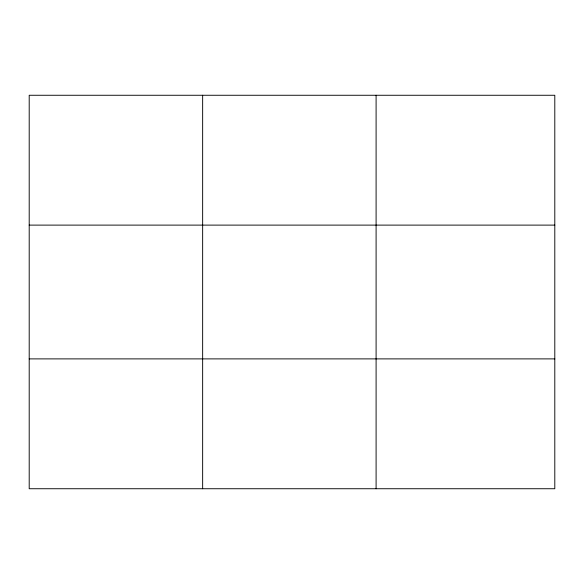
<?xml version="1.0" encoding="UTF-8"?>
<svg xmlns="http://www.w3.org/2000/svg" width="584" height="584" viewBox="0 0 584 584"><rect width="100%" height="100%" fill="white"/><g stroke="black" fill="none" stroke-linecap="round" stroke-linejoin="round"><path stroke-width="0.88" d="M202.648 95.265L202.648 488.735M376.096 95.265L376.096 488.735M554.8 358.89L554.8 488.735L29.2 488.735L29.2 95.265L554.8 95.265L554.8 358.89L29.2 358.89M29.2 225.11L554.8 225.11"/></g></svg>
